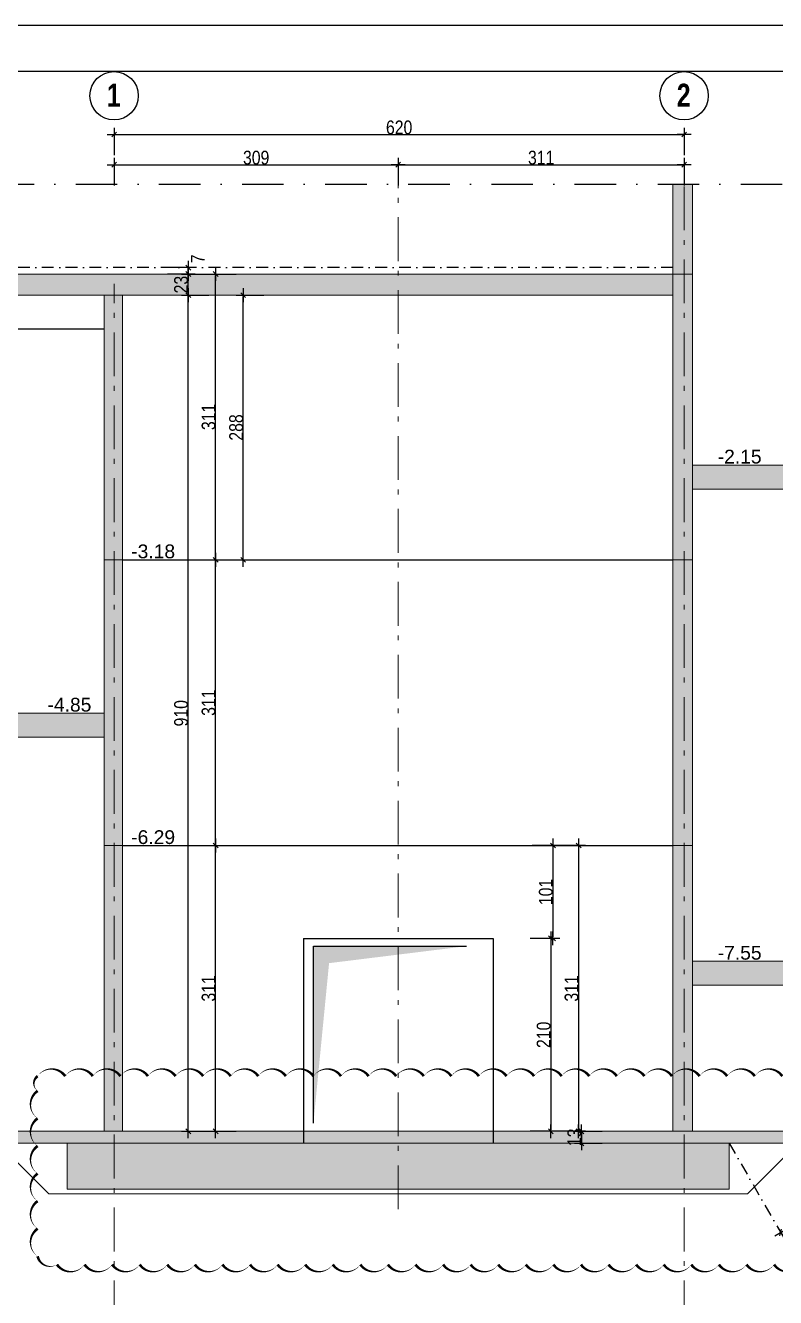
# Model space of a CAD drawing. Header units: centimetres. Extents: x 13078 to 20826, y -18629 to -14429.
# Drawn here: x 19221 to 20037, y -15813 to -14429 of the extents above; entities that cross this region are included whole.
import ezdxf

# ---------------------------------------------------------------- set-up
doc = ezdxf.new("R2010")
doc.units = ezdxf.units.CM
doc.header["$LTSCALE"] = 25.4
doc.header["$PDMODE"] = 1
doc.header["$PDSIZE"] = -2
doc.linetypes.add('Style de ligne -6', pattern=[1.04164, 0.625, -0.20828, 0.06943, -0.13893])
doc.linetypes.add('TIRETPTX2', pattern=[50.8, 25.4, -12.7, 0, -12.7])
for name, color, linetype in [('01_cote_gen', 4, 'Continuous'), ('01_linteaux', 2, 'Continuous'), ('01_poch_BN', 9, 'Continuous'), ('01_poch_murs', 253, 'Continuous'), ('01_texte', 230, 'Continuous'), ('AA_COTES', 2, 'Continuous')]:
    doc.layers.add(name, color=color, linetype=linetype)
doc.layers.add('01_murs_coup', color=5, linetype='Continuous', lineweight=60)
doc.layers.add('B Général', color=7, linetype='Continuous', lineweight=5)
doc.styles.add('impact', font='impact.ttf')
doc.styles.add('MATTE_TXT', font='arial.ttf')
doc.styles.add('STYLE2', font='ARIALN.TTF')
doc.dimstyles.new('JB50', dxfattribs={"dimscale": 0.1, "dimtxt": 150, "dimasz": 15, "dimexe": 0.1, "dimexo": 0.1, "dimgap": 0.09, "dimtad": 1, "dimdec": 1, "dimdsep": 46, "dimtxsty": 'STYLE2', "dimblk1": 'BOND_G', "dimblk2": 'BOND_D', "dimsah": 1, "dimcen": 1.5, "dimdle": 0.01, "dimse1": 1, "dimse2": 1, "dimclrd": 4, "dimclre": 2, "dimclrt": 6, "dimazin": 2, "dimtfac": 2.333333, "dimtdec": 1, "dimtix": 1, "dimtmove": 2, "dimatfit": 3, "dimldrblk": 'BOND_G', "dimfxl": 1, "dimtolj": 1, "dimtzin": 0, "dimarcsym": 0})

# ---------------------------------------------------------------- blocks, each defined once
blk = doc.blocks.new('BOND_G')
at = {"layer": 'AA_COTES', "color": 0}
for p, q in [((0, -5), (0, 15)), ((5, 0), (-5, 0)), ((1.77, 1.77), (-1.77, -1.77))]:
    blk.add_line(p, q, dxfattribs=at)
blk = doc.blocks.new('BOND_D')
at = {"layer": 'AA_COTES', "color": 0}
for p, q in [((5, 0), (-5, 0)), ((-1.77, -1.77), (1.77, 1.77)), ((0, 5), (0, -15))]:
    blk.add_line(p, q, dxfattribs=at)
blk = doc.blocks.new('*D219')
at = {"layer": '01_cote_gen', "color": 4, "lineweight": -2, "ltscale": 3, "transparency": 16777216}
blk.add_line((19397.8, -15631), (19397.8, -14724), dxfattribs=at)
at = {"layer": 'Defpoints', "color": 0, "ltscale": 3, "transparency": 16777216}
for p in [(19378.9, -14722.5), (19397.8, -14722.5), (19288.2, -15632.5)]:
    blk.add_point(p, dxfattribs=at)
at = {"layer": '01_cote_gen', "color": 4, "lineweight": -2, "ltscale": 3, "transparency": 16777216, "xscale": 1.5, "yscale": 1.5, "zscale": 1.5}
for name, p, rotation in [('BOND_D', (19397.8, -14722.5), 90), ('BOND_G', (19397.8, -15632.5), 270)]:
    blk.add_blockref(name, p, dxfattribs=dict(at, rotation=rotation))
at = {"layer": '01_cote_gen', "color": 6, "ltscale": 3, "transparency": 16777216, "insert": (19390.1, -15177.5), "char_height": 15, "attachment_point": 5, "rotation": 90, "style": 'STYLE2'}
blk.add_mtext('\\A1;910', dxfattribs=at)
blk = doc.blocks.new('*D200')
at = {"layer": '01_cote_gen', "color": 4, "lineweight": -2, "ltscale": 3, "transparency": 16777216}
blk.add_line((19427.6, -15320), (19427.6, -15012), dxfattribs=at)
at = {"layer": 'Defpoints', "color": 0, "ltscale": 3, "transparency": 16777216}
for p in [(19427.6, -15010.5), (19485.6, -15010.5), (19465.1, -15321.5)]:
    blk.add_point(p, dxfattribs=at)
at = {"layer": '01_cote_gen', "color": 4, "lineweight": -2, "ltscale": 3, "transparency": 16777216, "xscale": 1.5, "yscale": 1.5, "zscale": 1.5}
for name, p, rotation in [('BOND_D', (19427.6, -15010.5), 90), ('BOND_G', (19427.6, -15321.5), 270)]:
    blk.add_blockref(name, p, dxfattribs=dict(at, rotation=rotation))
at = {"layer": '01_cote_gen', "color": 6, "ltscale": 3, "transparency": 16777216, "insert": (19420, -15166), "char_height": 15, "attachment_point": 5, "rotation": 90, "style": 'STYLE2'}
blk.add_mtext('\\A1;311', dxfattribs=at)
blk = doc.blocks.new('*D201')
at = {"layer": '01_cote_gen', "color": 4, "lineweight": -2, "ltscale": 3, "transparency": 16777216}
blk.add_line((19457.6, -15009), (19457.6, -14724), dxfattribs=at)
at = {"layer": 'Defpoints', "color": 0, "ltscale": 3, "transparency": 16777216}
for p in [(19457.6, -14722.5), (19505.4, -14722.5), (19505.4, -15010.5)]:
    blk.add_point(p, dxfattribs=at)
at = {"layer": '01_cote_gen', "color": 4, "lineweight": -2, "ltscale": 3, "transparency": 16777216, "xscale": 1.5, "yscale": 1.5, "zscale": 1.5}
for name, p, rotation in [('BOND_D', (19457.6, -14722.5), 90), ('BOND_G', (19457.6, -15010.5), 270)]:
    blk.add_blockref(name, p, dxfattribs=dict(at, rotation=rotation))
at = {"layer": '01_cote_gen', "color": 6, "ltscale": 3, "transparency": 16777216, "insert": (19450, -14866.5), "char_height": 15, "attachment_point": 5, "rotation": 90, "style": 'STYLE2'}
blk.add_mtext('\\A1;288', dxfattribs=at)
blk = doc.blocks.new('*D220')
at = {"layer": '01_cote_gen', "color": 4, "lineweight": -2, "ltscale": 3, "transparency": 16777216}
blk.add_line((19427.6, -15009), (19427.6, -14701), dxfattribs=at)
at = {"layer": 'Defpoints', "color": 0, "ltscale": 3, "transparency": 16777216}
for p in [(19427.6, -14699.5), (19446.8, -14699.5), (19446.8, -15010.5)]:
    blk.add_point(p, dxfattribs=at)
at = {"layer": '01_cote_gen', "color": 4, "lineweight": -2, "ltscale": 3, "transparency": 16777216, "xscale": 1.5, "yscale": 1.5, "zscale": 1.5}
for name, p, rotation in [('BOND_D', (19427.6, -14699.5), 90), ('BOND_G', (19427.6, -15010.5), 270)]:
    blk.add_blockref(name, p, dxfattribs=dict(at, rotation=rotation))
at = {"layer": '01_cote_gen', "color": 6, "ltscale": 3, "transparency": 16777216, "insert": (19420, -14855), "char_height": 15, "attachment_point": 5, "rotation": 90, "style": 'STYLE2'}
blk.add_mtext('\\A1;311', dxfattribs=at)
blk = doc.blocks.new('*D223')
at = {"layer": '01_cote_gen', "color": 4, "lineweight": -2, "ltscale": 3, "transparency": 16777216}
blk.add_line((19792.2, -15424), (19792.2, -15631), dxfattribs=at)
at = {"layer": 'Defpoints', "color": 0, "ltscale": 3, "transparency": 16777216}
for p in [(19729.4, -15422.5), (19770.5, -15632.5), (19792.2, -15632.5)]:
    blk.add_point(p, dxfattribs=at)
at = {"layer": '01_cote_gen', "color": 4, "lineweight": -2, "ltscale": 3, "transparency": 16777216, "xscale": 1.5, "yscale": 1.5, "zscale": 1.5}
for name, p, rotation in [('BOND_G', (19792.2, -15422.5), 90), ('BOND_D', (19792.2, -15632.5), 270)]:
    blk.add_blockref(name, p, dxfattribs=dict(at, rotation=rotation))
at = {"layer": '01_cote_gen', "color": 6, "ltscale": 3, "transparency": 16777216, "insert": (19784.5, -15527.5), "char_height": 15, "attachment_point": 5, "rotation": 90, "style": 'STYLE2'}
blk.add_mtext('\\A1;210', dxfattribs=at)
blk = doc.blocks.new('*D203')
at = {"layer": '01_cote_gen', "color": 4, "lineweight": -2, "ltscale": 3, "transparency": 16777216}
for p, q in [((19825.6, -15631), (19825.6, -15629.5)), ((19825.6, -15632.5), (19825.6, -15645.5)), ((19825.6, -15647), (19825.6, -15648.5))]:
    blk.add_line(p, q, dxfattribs=at)
at = {"layer": 'Defpoints', "color": 0, "ltscale": 3, "transparency": 16777216}
for p in [(19803.1, -15632.5), (19803.1, -15645.5), (19825.6, -15645.5)]:
    blk.add_point(p, dxfattribs=at)
at = {"layer": '01_cote_gen', "color": 4, "lineweight": -2, "ltscale": 3, "transparency": 16777216, "xscale": 1.5, "yscale": 1.5, "zscale": 1.5}
for name, p, rotation in [('BOND_G', (19825.6, -15632.5), 270), ('BOND_D', (19825.6, -15645.5), 90)]:
    blk.add_blockref(name, p, dxfattribs=dict(at, rotation=rotation))
at = {"layer": '01_cote_gen', "color": 6, "ltscale": 3, "transparency": 16777216, "insert": (19817.9, -15639), "char_height": 15, "attachment_point": 5, "rotation": 90, "style": 'STYLE2'}
blk.add_mtext('\\A1;13', dxfattribs=at)
blk = doc.blocks.new('*D224')
at = {"layer": '01_cote_gen', "color": 4, "lineweight": -2, "ltscale": 3, "transparency": 16777216}
blk.add_line((19794.5, -15323), (19794.5, -15421), dxfattribs=at)
at = {"layer": 'Defpoints', "color": 0, "ltscale": 3, "transparency": 16777216}
for p in [(19786.1, -15321.5), (19786.1, -15422.5), (19794.5, -15422.5)]:
    blk.add_point(p, dxfattribs=at)
at = {"layer": '01_cote_gen', "color": 4, "lineweight": -2, "ltscale": 3, "transparency": 16777216, "xscale": 1.5, "yscale": 1.5, "zscale": 1.5}
for name, p, rotation in [('BOND_G', (19794.5, -15321.5), 90), ('BOND_D', (19794.5, -15422.5), 270)]:
    blk.add_blockref(name, p, dxfattribs=dict(at, rotation=rotation))
at = {"layer": '01_cote_gen', "color": 6, "ltscale": 3, "transparency": 16777216, "insert": (19786.8, -15372), "char_height": 15, "attachment_point": 5, "rotation": 90, "style": 'STYLE2'}
blk.add_mtext('\\A1;101', dxfattribs=at)
blk = doc.blocks.new('*D225')
at = {"layer": '01_cote_gen', "color": 4, "lineweight": -2, "ltscale": 3, "transparency": 16777216}
blk.add_line((19822.4, -15323), (19822.4, -15631), dxfattribs=at)
at = {"layer": 'Defpoints', "color": 0, "ltscale": 3, "transparency": 16777216}
for p in [(19849.1, -15321.5), (19822.4, -15632.5), (19827.5, -15632.5)]:
    blk.add_point(p, dxfattribs=at)
at = {"layer": '01_cote_gen', "color": 4, "lineweight": -2, "ltscale": 3, "transparency": 16777216, "xscale": 1.5, "yscale": 1.5, "zscale": 1.5}
for name, p, rotation in [('BOND_G', (19822.4, -15321.5), 90), ('BOND_D', (19822.4, -15632.5), 270)]:
    blk.add_blockref(name, p, dxfattribs=dict(at, rotation=rotation))
at = {"layer": '01_cote_gen', "color": 6, "ltscale": 3, "transparency": 16777216, "insert": (19814.8, -15477), "char_height": 15, "attachment_point": 5, "rotation": 90, "style": 'STYLE2'}
blk.add_mtext('\\A1;311', dxfattribs=at)
blk = doc.blocks.new('*D234')
at = {"layer": '01_cote_gen', "color": 4, "lineweight": -2, "ltscale": 3, "transparency": 16777216}
blk.add_line((19397.8, -14721), (19397.8, -14701), dxfattribs=at)
at = {"layer": 'Defpoints', "color": 0, "ltscale": 3, "transparency": 16777216}
for p in [(19397.8, -14699.5), (19405.3, -14699.5), (19405.3, -14722.5)]:
    blk.add_point(p, dxfattribs=at)
at = {"layer": '01_cote_gen', "color": 4, "lineweight": -2, "ltscale": 3, "transparency": 16777216, "xscale": 1.5, "yscale": 1.5, "zscale": 1.5}
for name, p, rotation in [('BOND_D', (19397.8, -14699.5), 90), ('BOND_G', (19397.8, -14722.5), 270)]:
    blk.add_blockref(name, p, dxfattribs=dict(at, rotation=rotation))
at = {"layer": '01_cote_gen', "color": 6, "ltscale": 3, "transparency": 16777216, "insert": (19390.1, -14711), "char_height": 15, "attachment_point": 5, "rotation": 90, "style": 'STYLE2'}
blk.add_mtext('\\A1;23', dxfattribs=at)
blk = doc.blocks.new('*D235')
at = {"layer": '01_cote_gen', "color": 4, "lineweight": -2, "ltscale": 3, "transparency": 16777216}
blk.add_line((19397.8, -14694), (19397.8, -14698), dxfattribs=at)
at = {"layer": 'Defpoints', "color": 0, "ltscale": 3, "transparency": 16777216}
for p in [(19397.8, -14699.5), (19406.6, -14692.5), (19406.6, -14699.5)]:
    blk.add_point(p, dxfattribs=at)
at = {"layer": '01_cote_gen', "color": 4, "lineweight": -2, "ltscale": 3, "transparency": 16777216, "xscale": 1.5, "yscale": 1.5, "zscale": 1.5}
for name, p, rotation in [('BOND_G', (19397.8, -14692.5), 90), ('BOND_D', (19397.8, -14699.5), 270)]:
    blk.add_blockref(name, p, dxfattribs=dict(at, rotation=rotation))
at = {"layer": '01_cote_gen', "color": 6, "ltscale": 3, "transparency": 16777216, "insert": (19408.3, -14683), "char_height": 15, "attachment_point": 5, "rotation": 90, "style": 'STYLE2'}
blk.add_mtext('\\A1;7', dxfattribs=at)
blk = doc.blocks.new('*D236')
at = {"layer": '01_cote_gen', "color": 4, "lineweight": -2, "transparency": 16777216}
blk.add_line((19318.7, -14547.7), (19935.7, -14547.7), dxfattribs=at)
at = {"layer": 'Defpoints', "color": 0, "transparency": 16777216}
for p in [(19937.2, -14547.7), (19317.2, -14551.4), (19937.2, -14551.4)]:
    blk.add_point(p, dxfattribs=at)
at = {"layer": '01_cote_gen', "color": 4, "lineweight": -2, "transparency": 16777216, "xscale": 1.5, "yscale": 1.5, "zscale": 1.5, "rotation": 180}
blk.add_blockref('BOND_G', (19317.2, -14547.7), dxfattribs=at)
at = {"layer": '01_cote_gen', "color": 4, "lineweight": -2, "transparency": 16777216, "xscale": 1.5, "yscale": 1.5, "zscale": 1.5}
blk.add_blockref('BOND_D', (19937.2, -14547.7), dxfattribs=at)
at = {"layer": '01_cote_gen', "color": 6, "transparency": 16777216, "insert": (19627.2, -14540), "char_height": 15, "attachment_point": 5, "style": 'STYLE2'}
blk.add_mtext('\\A1;620', dxfattribs=at)
blk = doc.blocks.new('*D237')
at = {"layer": '01_cote_gen', "color": 4, "lineweight": -2, "ltscale": 3, "transparency": 16777216}
blk.add_line((19318.7, -14580.5), (19624.7, -14580.5), dxfattribs=at)
at = {"layer": 'Defpoints', "color": 0, "ltscale": 3, "transparency": 16777216}
for p in [(19626.2, -14580.5), (19317.2, -14645.3), (19626.2, -14806.8)]:
    blk.add_point(p, dxfattribs=at)
at = {"layer": '01_cote_gen', "color": 4, "lineweight": -2, "ltscale": 3, "transparency": 16777216, "xscale": 1.5, "yscale": 1.5, "zscale": 1.5, "rotation": 180}
blk.add_blockref('BOND_G', (19317.2, -14580.5), dxfattribs=at)
at = {"layer": '01_cote_gen', "color": 4, "lineweight": -2, "ltscale": 3, "transparency": 16777216, "xscale": 1.5, "yscale": 1.5, "zscale": 1.5}
blk.add_blockref('BOND_D', (19626.2, -14580.5), dxfattribs=at)
at = {"layer": '01_cote_gen', "color": 6, "ltscale": 3, "transparency": 16777216, "insert": (19471.7, -14572.9), "char_height": 15, "attachment_point": 5, "style": 'STYLE2'}
blk.add_mtext('\\A1;309', dxfattribs=at)
blk = doc.blocks.new('*D238')
at = {"layer": '01_cote_gen', "color": 4, "lineweight": -2, "ltscale": 3, "transparency": 16777216}
blk.add_line((19627.7, -14580.5), (19935.7, -14580.5), dxfattribs=at)
at = {"layer": 'Defpoints', "color": 0, "ltscale": 3, "transparency": 16777216}
for p in [(19937.2, -14580.5), (19626.2, -14603), (19937.2, -14644.1)]:
    blk.add_point(p, dxfattribs=at)
at = {"layer": '01_cote_gen', "color": 4, "lineweight": -2, "ltscale": 3, "transparency": 16777216, "xscale": 1.5, "yscale": 1.5, "zscale": 1.5, "rotation": 180}
blk.add_blockref('BOND_G', (19626.2, -14580.5), dxfattribs=at)
at = {"layer": '01_cote_gen', "color": 4, "lineweight": -2, "ltscale": 3, "transparency": 16777216, "xscale": 1.5, "yscale": 1.5, "zscale": 1.5}
blk.add_blockref('BOND_D', (19937.2, -14580.5), dxfattribs=at)
at = {"layer": '01_cote_gen', "color": 6, "ltscale": 3, "transparency": 16777216, "insert": (19781.7, -14572.9), "char_height": 15, "attachment_point": 5, "style": 'STYLE2'}
blk.add_mtext('\\A1;311', dxfattribs=at)
blk = doc.blocks.new('*D312')
at = {"layer": '01_cote_gen', "color": 4, "lineweight": -2, "transparency": 16777216}
blk.add_line((19427.6, -15631), (19427.6, -15323), dxfattribs=at)
at = {"layer": 'Defpoints', "color": 0, "transparency": 16777216}
for p in [(19427.6, -15321.5), (19444, -15321.5), (19437, -15632.5)]:
    blk.add_point(p, dxfattribs=at)
at = {"layer": '01_cote_gen', "color": 4, "lineweight": -2, "transparency": 16777216, "xscale": 1.5, "yscale": 1.5, "zscale": 1.5}
for name, p, rotation in [('BOND_D', (19427.6, -15321.5), 90), ('BOND_G', (19427.6, -15632.5), 270)]:
    blk.add_blockref(name, p, dxfattribs=dict(at, rotation=rotation))
at = {"layer": '01_cote_gen', "color": 6, "transparency": 16777216, "insert": (19420, -15477), "char_height": 15, "attachment_point": 5, "rotation": 90, "style": 'STYLE2'}
blk.add_mtext('\\A1;311', dxfattribs=at)
blk = doc.blocks.new('*D319')
at = {"layer": '01_poch_murs', "color": 4, "lineweight": -2, "transparency": 16777216}
blk.add_arc((19986.2, -15645.5), 112.2, 300.7662, 359.2338, dxfattribs=at)
at = {"layer": 'Defpoints', "color": 0, "transparency": 16777216}
for p in [(19986.2, -15645.5), (20087, -15645.5), (20091.6, -15683.9), (20038.7, -15736.3)]:
    blk.add_point(p, dxfattribs=at)
at = {"layer": '01_poch_murs', "color": 4, "lineweight": -2, "transparency": 16777216, "xscale": 1.5, "yscale": 1.5, "zscale": 1.5}
for name, p, rotation in [('BOND_D', (20098.4, -15645.5), 89.6169215990181), ('BOND_G', (20042.3, -15742.6), 210.3830784009811)]:
    blk.add_blockref(name, p, dxfattribs=dict(at, rotation=rotation))
at = {"layer": '01_poch_murs', "color": 6, "transparency": 16777216, "insert": (20069, -15703), "char_height": 15, "attachment_point": 5, "rotation": 55.215, "style": 'STYLE2'}
blk.add_mtext('\\A1;60°', dxfattribs=at)
blk = doc.blocks.new('*D320')
at = {"layer": '01_poch_murs', "color": 4, "lineweight": -2, "transparency": 16777216}
blk.add_line((19089.1, -15699), (19089.1, -15697), dxfattribs=at)
at = {"layer": 'Defpoints', "color": 0, "transparency": 16777216}
for p in [(19089.1, -15695.5), (19282, -15695.5), (19282, -15700.5)]:
    blk.add_point(p, dxfattribs=at)
at = {"layer": '01_poch_murs', "color": 4, "lineweight": -2, "transparency": 16777216, "xscale": 1.5, "yscale": 1.5, "zscale": 1.5}
for name, p, rotation in [('BOND_D', (19089.1, -15695.5), 90), ('BOND_G', (19089.1, -15700.5), 270)]:
    blk.add_blockref(name, p, dxfattribs=dict(at, rotation=rotation))
at = {"layer": '01_poch_murs', "color": 6, "transparency": 16777216, "insert": (19098.4, -15708.5), "char_height": 15, "attachment_point": 5, "rotation": 90, "style": 'STYLE2'}
blk.add_mtext('\\A1;5', dxfattribs=at)

msp = doc.modelspace()

# ---------------------------------------------------------------- hatches: boundary and pattern name
at = {"layer": '01_poch_BN'}
h = msp.add_hatch(color=256, dxfattribs=at)
h.dxf.hatch_style = 1
h.paths.add_polyline_path([(19626.24, -14699.5), (18684.47, -14699.5), (18684.47, -14601.74), (18668.47, -14601.74), (18668.47, -14785.5), (18684.47, -14785.5), (18684.47, -14722.5), (19306.22, -14722.5), (19626.24, -14722.5)])
h.paths.add_polyline_path([(18752.47, -14785.5), (18668.47, -14785.5), (18668.47, -14845.5), (18752.47, -14845.5)])
h.paths.add_polyline_path([(18752.47, -14845.5), (18727.47, -14845.5), (18727.47, -15695.5), (18777.47, -15695.5), (18777.47, -15665.5), (18752.47, -15665.5)])
h.paths.add_polyline_path([(19306.22, -15177.5), (18752.47, -15177.5), (18752.47, -15203.5), (19306.22, -15203.5)])
h.paths.add_polyline_path([(19924.99, -14699.5), (19626.24, -14699.5), (19626.24, -14722.5), (19924.99, -14722.5)])
h.paths.add_polyline_path([(19946.22, -14601.74), (19937.17, -14601.74), (19937.17, -14699.5), (19946.22, -14699.5)])
h.paths.add_polyline_path([(19937.17, -14601.74), (19924.99, -14601.74), (19924.99, -14699.5), (19937.17, -14699.5)])
h.paths.add_polyline_path([(20476.19, -14907.5), (19946.22, -14907.5), (19946.22, -14933.5), (20476.19, -14933.5)])
h.paths.add_polyline_path([(20476.19, -15447.5), (19946.22, -15447.5), (19946.22, -15473.5), (20476.19, -15473.5)])
h.paths.add_polyline_path([(20466.19, -15632.5), (19924.99, -15632.5), (19924.99, -15645.5), (20466.19, -15645.5)])
h.paths.add_polyline_path([(19937.17, -15645.5), (19626.24, -15645.5), (19626.24, -15695.5), (19937.17, -15695.5)])
h.paths.add_polyline_path([(19626.24, -15645.5), (19317.17, -15645.5), (19317.17, -15695.5), (19626.24, -15695.5)])
h.paths.add_polyline_path([(19306.22, -15632.5), (18752.47, -15632.5), (18752.47, -15645.5), (19306.22, -15645.5)])
h.paths.add_polyline_path([(19317.17, -15645.5), (19266.22, -15645.5), (19266.22, -15695.5), (19317.17, -15695.5)])
h = msp.add_hatch(color=256, dxfattribs=at)
h.dxf.hatch_style = 1
h.paths.add_polyline_path([(19523.13, -15632.5), (19306.22, -15632.5), (19306.22, -15645.5), (19523.13, -15645.5)])
h.paths.add_polyline_path([(19626.24, -15632.5), (19523.13, -15632.5), (19523.13, -15645.5), (19626.24, -15645.5)])
h.paths.add_polyline_path([(19729.35, -15632.5), (19626.24, -15632.5), (19626.24, -15645.5), (19729.35, -15645.5)])
h.paths.add_polyline_path([(19924.99, -15632.5), (19729.35, -15632.5), (19729.35, -15645.5), (19924.99, -15645.5)])
h = msp.add_hatch(color=256, dxfattribs=at)
h.dxf.hatch_style = 1
h.paths.add_polyline_path([(19986.22, -15645.5), (19937.17, -15645.5), (19937.17, -15695.5), (19986.22, -15695.5)])
at = {"layer": '01_poch_murs'}
h = msp.add_hatch(dxfattribs=at)
h.set_pattern_fill('DOTS', color=256, scale=2)
h.paths.add_polyline_path([(19937.17, -14699.5), (19924.99, -14699.5), (19924.99, -15042.5), (19937.17, -15042.5)])
h.paths.add_polyline_path([(19946.22, -14699.5), (19937.17, -14699.5), (19937.17, -15042.5), (19946.22, -15042.5)])
h.paths.add_polyline_path([(19946.22, -15042.5), (19937.17, -15042.5), (19937.17, -15362.5), (19946.22, -15362.5)])
h.paths.add_polyline_path([(19937.17, -15042.5), (19924.99, -15042.5), (19924.99, -15362.5), (19937.17, -15362.5)])
h.paths.add_polyline_path([(19946.22, -15362.5), (19937.17, -15362.5), (19937.17, -15632.5), (19946.22, -15632.5)])
h.paths.add_polyline_path([(19937.17, -15362.5), (19924.99, -15362.5), (19924.99, -15632.5), (19937.17, -15632.5)])
h = msp.add_hatch(dxfattribs=at)
h.set_pattern_fill('DOTS', color=256, scale=2)
h.paths.add_polyline_path([(19326.22, -14722.5), (19317.17, -14722.5), (19317.17, -15042.5), (19326.22, -15042.5)])
h.paths.add_polyline_path([(19317.17, -14722.5), (19306.22, -14722.5), (19306.22, -15042.5), (19317.17, -15042.5)])
h.paths.add_polyline_path([(19326.22, -15042.5), (19317.17, -15042.5), (19317.17, -15362.5), (19326.22, -15362.5)])
h.paths.add_polyline_path([(19317.17, -15042.5), (19306.22, -15042.5), (19306.22, -15362.5), (19317.17, -15362.5)])
h.paths.add_polyline_path([(19326.22, -15362.5), (19317.17, -15362.5), (19317.17, -15632.5), (19326.22, -15632.5)])
h.paths.add_polyline_path([(19317.17, -15362.5), (19306.22, -15362.5), (19306.22, -15632.5), (19317.17, -15632.5)])

# ---------------------------------------------------------------- linework, layer by layer
at = {"layer": '01_cote_gen'}
msp.add_line((20825.65, -14428.94), (13098.45, -14428.94), dxfattribs=at)
at = {"layer": '01_linteaux', "linetype": 'TIRETPTX2', "ltscale": 0.07}
msp.add_line((18642.51, -14601.74), (20514.04, -14601.74), dxfattribs=at)
at = {"layer": '01_linteaux', "linetype": 'TIRETPTX2', "ltscale": 0.02}
for p, q in [((19924.99, -14692.5), (18684.47, -14692.5)), ((19986.22, -15645.5), (20381.19, -16329.6))]:
    msp.add_line(p, q, dxfattribs=at)
at = {"layer": '01_linteaux'}
for p, q in [((19306.22, -14759.5), (18752.47, -14759.5)), ((19326.22, -15010.5), (19924.99, -15010.5)), ((19326.22, -15321.5), (19924.99, -15321.5)), ((19523.13, -15422.5), (19729.35, -15422.5)), ((19523.13, -15422.5), (19523.13, -15645.5)), ((19729.35, -15422.5), (19729.35, -15645.5))]:
    msp.add_line(p, q, dxfattribs=at)
at = {"layer": '01_murs_coup', "linetype": 'Continuous', "lineweight": 5}
for p, q in [((19924.99, -14601.74), (19924.99, -14699.5)), ((19946.22, -14601.74), (19946.22, -14699.5)), ((19946.22, -14699.5), (18684.47, -14699.5)), ((19924.99, -14699.5), (19924.99, -15632.5)), ((19946.22, -14699.5), (19946.22, -15632.5)), ((19306.22, -14722.5), (18684.47, -14722.5)), ((19306.22, -14722.5), (19306.22, -15632.5)), ((19924.99, -14722.5), (19306.22, -14722.5)), ((19326.22, -14722.5), (19326.22, -15632.5)), ((20476.19, -14907.5), (19946.22, -14907.5)), ((20476.19, -14933.5), (19946.22, -14933.5)), ((19326.22, -15010.5), (19306.22, -15010.5)), ((19924.99, -15010.5), (19946.22, -15010.5)), ((19306.22, -15177.5), (18752.47, -15177.5)), ((19306.22, -15203.5), (18752.47, -15203.5)), ((19326.22, -15321.5), (19306.22, -15321.5)), ((19924.99, -15321.5), (19946.22, -15321.5)), ((20476.19, -15447.5), (19946.22, -15447.5)), ((20476.19, -15473.5), (19946.22, -15473.5)), ((18752.47, -15632.5), (19306.22, -15632.5)), ((19306.22, -15632.5), (19924.99, -15632.5)), ((19924.99, -15632.5), (20466.19, -15632.5)), ((19306.22, -15645.5), (18752.47, -15645.5)), ((19196.25, -15650.5), (19246.25, -15700.5)), ((19266.22, -15645.5), (19266.22, -15695.5)), ((19266.22, -15645.5), (19986.22, -15645.5)), ((19924.99, -15645.5), (19326.22, -15645.5)), ((20466.19, -15645.5), (19946.22, -15645.5)), ((19986.22, -15645.5), (19986.22, -15695.5)), ((20056.22, -15650.5), (20006.22, -15700.5)), ((19266.22, -15695.5), (19986.22, -15695.5)), ((19246.25, -15700.5), (20006.22, -15700.5))]:
    msp.add_line(p, q, dxfattribs=at)
at = {"layer": '01_poch_BN', "ltscale": 3}
for p, q in [((19534, -15623.5), (19534, -15431)), ((19534, -15431), (19700.5, -15431))]:
    msp.add_line(p, q, dxfattribs=at)
for points in [[(19534, -15623.5), (19534, -15431), (19551, -15449.5)], [(19534, -15431), (19700.5, -15431), (19551, -15449.5)]]:
    msp.add_solid(points, dxfattribs=at)
at = {"layer": '01_texte'}
msp.add_line((20775.65, -14478.94), (13148.45, -14478.94), dxfattribs=at)
msp.add_lwpolyline([(20065, -15777.5, 0, 3, -0.5205671), (20035, -15777.5, 0, 3, -0.5205671), (20005, -15777.5, 0, 3, -0.5205671), (19975, -15777.5, 0, 3, -0.5205671), (19945, -15777.5, 0, 3, -0.5205671), (19915, -15777.5, 0, 3, -0.5205671), (19885, -15777.5, 0, 3, -0.5205671), (19855, -15777.5, 0, 3, -0.5205671), (19825, -15777.5, 0, 3, -0.5205671), (19795, -15777.5, 0, 3, -0.5205671), (19765, -15777.5, 0, 3, -0.5205671), (19735, -15777.5, 0, 3, -0.5205671), (19705, -15777.5, 0, 3, -0.5205671), (19675, -15777.5, 0, 3, -0.5205671), (19645, -15777.5, 0, 3, -0.5205671), (19615, -15777.5, 0, 3, -0.5205671), (19585, -15777.5, 0, 3, -0.5205671), (19555, -15777.5, 0, 3, -0.5205671), (19525, -15777.5, 0, 3, -0.5205671), (19495, -15777.5, 0, 3, -0.5205671), (19465, -15777.5, 0, 3, -0.5205671), (19435, -15777.5, 0, 3, -0.5205671), (19405, -15777.5, 0, 3, -0.5205671), (19375, -15777.5, 0, 3, -0.5205671), (19345, -15777.5, 0, 3, -0.5205671), (19315, -15777.5, 0, 3, -0.5205671), (19285, -15777.5, 0, 3, -0.5205671), (19255, -15777.5, 0, 3, -0.5205671), (19234, -15768.5, 0, 3, -0.5205671), (19234, -15738.5, 0, 3, -0.5205671), (19234, -15708.5, 0, 3, -0.5205671), (19234, -15678.5, 0, 3, -0.5205671), (19234, -15648.5, 0, 3, -0.5205671), (19234, -15618.5, 0, 3, -0.5205671), (19234, -15588.5, 0, 3, -0.5205671), (19234, -15572.5, 0, 3, -0.5205671), (19264, -15572.5, 0, 3, -0.5205671), (19294, -15572.5, 0, 3, -0.5205671), (19324, -15572.5, 0, 3, -0.5205671), (19354, -15572.5, 0, 3, -0.5205671), (19384, -15572.5, 0, 3, -0.5205671), (19414, -15572.5, 0, 3, -0.5205671), (19444, -15572.5, 0, 3, -0.5205671), (19474, -15572.5, 0, 3, -0.5205671), (19504, -15572.5, 0, 3, -0.5205671), (19534, -15572.5, 0, 3, -0.5205671), (19564, -15572.5, 0, 3, -0.5205671), (19594, -15572.5, 0, 3, -0.5205671), (19624, -15572.5, 0, 3, -0.5205671), (19654, -15572.5, 0, 3, -0.5205671), (19684, -15572.5, 0, 3, -0.5205671), (19714, -15572.5, 0, 3, -0.5205671), (19744, -15572.5, 0, 3, -0.5205671), (19774, -15572.5, 0, 3, -0.5205671), (19804, -15572.5, 0, 3, -0.5205671), (19834, -15572.5, 0, 3, -0.5205671), (19864, -15572.5, 0, 3, -0.5205671), (19894, -15572.5, 0, 3, -0.5205671), (19924, -15572.5, 0, 3, -0.5205671), (19954, -15572.5, 0, 3, -0.5205671), (19984, -15572.5, 0, 3, -0.5205671), (20014, -15572.5, 0, 3, -0.5205671), (20044, -15572.5, 0, 3, -0.5205671)], format="xyseb", dxfattribs=at)
for centre in [(19317.17, -14505.46), (19937.17, -14505.46)]:
    msp.add_circle(centre, 26.34, dxfattribs=at)
at = {"layer": 'B Général', "color": 1, "linetype": 'Style de ligne -6', "lineweight": 13, "ltscale": 3, "true_color": 0xff0000}
for p, q in [((19626.24, -15717.19), (19626.24, -14601.74)), ((19937.17, -16160), (19937.17, -14601.74)), ((19317.17, -16160), (19317.17, -14710.24))]:
    msp.add_line(p, q, dxfattribs=at)

# ---------------------------------------------------------------- texts
at = {"layer": '01_texte', "style": 'MATTE_TXT'}
for s, p in [('-2.15', (19973.71, -14905.7)), ('-3.18', (19335.78, -15008.84)), ('-4.85', (19244.71, -15175.7)), ('-6.29', (19335.78, -15319.84)), ('-7.55', (19973.71, -15445.7))]:
    msp.add_text(s, height=15, dxfattribs=at).set_placement(p)
at = {"layer": '01_texte', "char_height": 25, "attachment_point": 1, "rotation": 0, "line_spacing_factor": 0.895453, "style": 'impact'}
for s, insert in [('1', (19309.26, -14492.37)), ('2', (19929.25, -14492.37))]:
    msp.add_mtext(s, dxfattribs=dict(at, insert=insert))

# ---------------------------------------------------------------- dimensions: what is measured, and where the dimension line sits
at = {"layer": '01_cote_gen'}
dim = msp.add_linear_dim(base=(19937.17, -14547.71), p1=(19317.17, -14551.38), p2=(19937.17, -14551.38), dimstyle='JB50', dxfattribs=at)
dim.commit()
dim.dimension.update_dxf_attribs({"geometry": '*D236', "text_midpoint": (19627.17, -14540.05)})
at = {"layer": '01_cote_gen', "ltscale": 3}
dim = msp.add_linear_dim(base=(19626.2221, -14580.5219), p1=(19317.1738, -14645.2955), p2=(19626.2221, -14806.7625), dimstyle='JB50', dxfattribs=at)
dim.commit()
dim.dimension.update_dxf_attribs({"geometry": '*D237', "text_midpoint": (19471.698, -14572.8543)})
dim = msp.add_linear_dim(base=(19937.17, -14580.52), p1=(19626.22, -14603.02), p2=(19937.17, -14644.14), text='311', dimstyle='JB50', dxfattribs=at)
dim.commit()
dim.dimension.update_dxf_attribs({"geometry": '*D238', "text_midpoint": (19781.7, -14572.85)})
dim = msp.add_linear_dim(base=(19397.77, -14699.5), p1=(19406.64, -14692.5), p2=(19406.64, -14699.5), angle=90, dimstyle='JB50', dxfattribs=at)
dim.commit()
dim.dimension.update_dxf_attribs({"geometry": '*D235', "text_midpoint": (19408.26, -14683), "dimtype": 160})
for base, p1, p2, picture, middle in [((19397.77, -14699.5), (19405.27, -14722.5), (19405.27, -14699.5), '*D234', (19390.1, -14711)), ((19427.65, -14699.5), (19446.83, -15010.5), (19446.83, -14699.5), '*D220', (19419.98, -14855)), ((19397.77, -14722.5), (19288.22, -15632.5), (19378.91, -14722.5), '*D219', (19390.1, -15177.5)), ((19457.65, -14722.5), (19505.37, -15010.5), (19505.37, -14722.5), '*D201', (19449.98, -14866.5)), ((19427.65, -15010.5), (19465.05, -15321.5), (19485.57, -15010.5), '*D200', (19419.98, -15166)), ((19794.45, -15422.5), (19786.12, -15321.5), (19786.12, -15422.5), '*D224', (19786.79, -15372)), ((19822.45, -15632.5), (19849.12, -15321.5), (19827.49, -15632.5), '*D225', (19814.78, -15477)), ((19792.15, -15632.5), (19729.35, -15422.5), (19770.5, -15632.5), '*D223', (19784.49, -15527.5)), ((19825.6, -15645.5), (19803.1, -15632.5), (19803.1, -15645.5), '*D203', (19817.93, -15639))]:
    dim = msp.add_linear_dim(base=base, p1=p1, p2=p2, angle=90, dimstyle='JB50', dxfattribs=at)
    dim.commit()
    dim.dimension.update_dxf_attribs({"geometry": picture, "text_midpoint": middle})
at = {"layer": '01_cote_gen'}
dim = msp.add_linear_dim(base=(19427.65, -15321.5), p1=(19437, -15632.5), p2=(19444, -15321.5), angle=90, dimstyle='JB50', dxfattribs=at)
dim.commit()
dim.dimension.update_dxf_attribs({"geometry": '*D312', "text_midpoint": (19419.98, -15477)})
at = {"layer": '01_poch_murs'}
dim = msp.add_angular_dim_3p(base=(20091.63, -15683.87), center=(19986.22, -15645.5), p1=(20087, -15645.5), p2=(20038.67, -15736.34), dimstyle='JB50', dxfattribs=at)
dim.commit()
dim.dimension.update_dxf_attribs({"geometry": '*D319', "text_midpoint": (20069, -15703), "dimtype": 165})
dim = msp.add_linear_dim(base=(19089.05, -15695.5), p1=(19282, -15700.5), p2=(19282, -15695.5), angle=90, dimstyle='JB50', dxfattribs=at)
dim.commit()
dim.dimension.update_dxf_attribs({"geometry": '*D320', "text_midpoint": (19098.41, -15708.5), "dimtype": 160})

doc.saveas('drawing.dxf')
